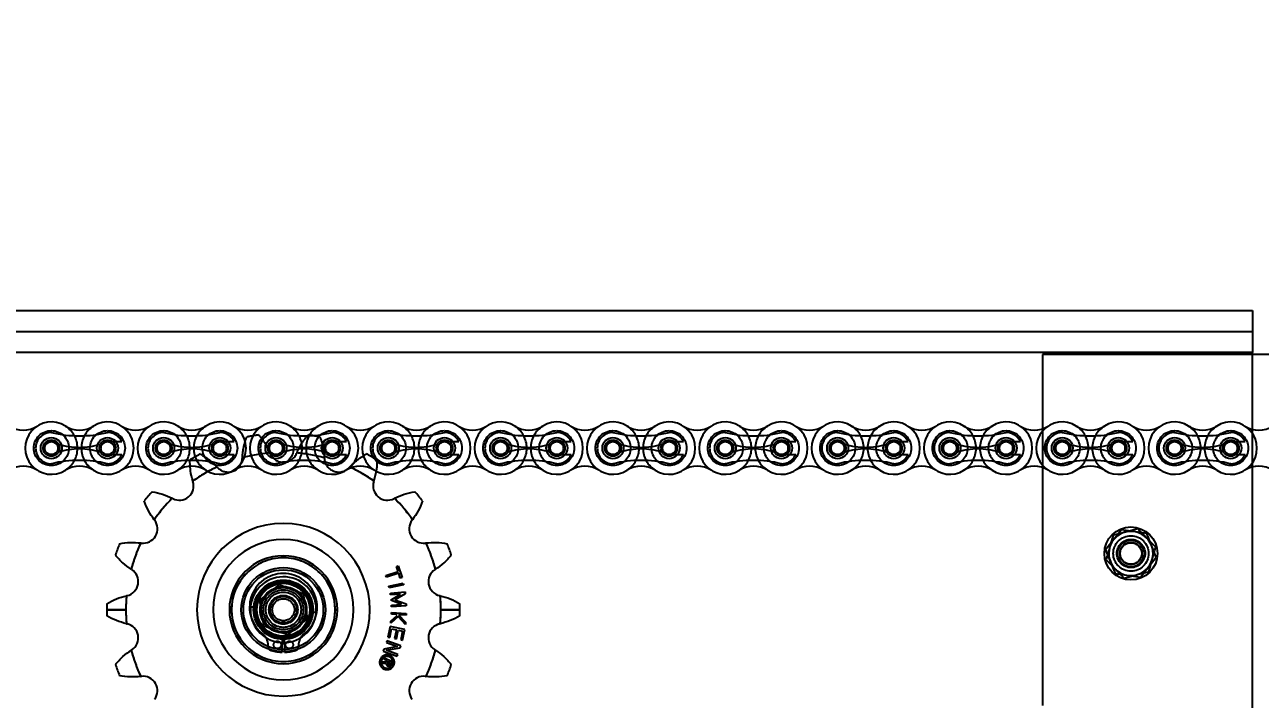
# Model space of a CAD drawing. Header units: metres. Extents: x 0 to 21025, y 0 to 14850.
# Drawn here: x 3266.1 to 3545.5, y 6346.9 to 6499.5 of the extents above; entities that cross this region are included whole.
import ezdxf

# ---------------------------------------------------------------- set-up
doc = ezdxf.new("R2010")
doc.units = ezdxf.units.M
doc.header["$LTSCALE"] = 25
doc.linetypes.add('HIDDEN2', pattern=[4.7625, 3.175, -1.5875])
for name, color, linetype in [('18_COTAS', 7, 'Continuous'), ('SL4', 4, 'Continuous'), ('ST1', 7, 'HIDDEN2')]:
    doc.layers.add(name, color=color, linetype=linetype)
doc.styles.add('ROMANS', font='ROMANS.SHX')
doc.dimstyles.new('25___1-25', dxfattribs={"dimscale": 25, "dimtxt": 2.5, "dimasz": 2, "dimexe": 1.5, "dimexo": 1, "dimgap": 0.5, "dimtad": 1, "dimzin": 12, "dimtxsty": 'ROMANS', "dimcen": 0, "dimclrd": 256, "dimclre": 256, "dimclrt": 3, "dimazin": 3, "dimtfac": 1, "dimtmove": 0, "dimatfit": 0, "dimfxl": 1, "dimlwd": -1, "dimlwe": -1, "dimarcsym": 0})

# ---------------------------------------------------------------- blocks, each defined once
blk = doc.blocks.new('*D49')
at = {"layer": '18_COTAS', "transparency": 16777216}
for p, q in [((2751.77, 6357.87), (2751.77, 7037.95)), ((5720.75, 6357.87), (5720.75, 7037.95)), ((2801.77, 7000.45), (5670.75, 7000.45))]:
    blk.add_line(p, q, dxfattribs=at)
for points in [[(2801.77, 7008.78), (2801.77, 6992.11), (2751.77, 7000.45)], [(5670.75, 7008.78), (5670.75, 6992.11), (5720.75, 7000.45)]]:
    blk.add_solid(points, dxfattribs=at)
at = {"layer": 'Defpoints', "color": 0, "transparency": 16777216}
for p in [(5720.75, 7000.45), (2751.77, 6332.87), (5720.75, 6332.87)]:
    blk.add_point(p, dxfattribs=at)
at = {"layer": '18_COTAS', "color": 3, "transparency": 16777216, "insert": (4236.26, 7050.15), "char_height": 62.5, "attachment_point": 5, "style": 'ROMANS'}
blk.add_mtext('2968,98', dxfattribs=at)

msp = doc.modelspace()

# ---------------------------------------------------------------- linework, layer by layer
at = {"layer": 'SL4'}
for p, q in [((2772.497, 6434.865), (3543.773, 6434.865)), ((3543.773, 6434.865), (3543.773, 6430.103)), ((2773.773, 6430.103), (3543.773, 6430.103)), ((3543.773, 6430.103), (3543.773, 6425.34)), ((3543.773, 6425.34), (2773.773, 6425.34)), ((3543.773, 6407.952), (3543.773, 6425.34)), ((3548.773, 6424.865), (3543.773, 6424.865)), ((3345.584, 6398.489), (3345.087, 6396.268)), ((3543.773, 6286.321), (3543.773, 6399.458)), ((3517.834, 6385.424), (3515.037, 6384.71)), ((3512.24, 6383.997), (3511.459, 6381.218)), ((3520.306, 6375.734), (3521.086, 6378.513)), ((3514.711, 6374.307), (3517.509, 6375.02)), ((3289.005, 6367.135), (3284.673, 6367.135)), ((3312.398, 6367.135), (3312.886, 6367.135)), ((3336.339, 6367.135), (3336.828, 6367.135)), ((3364.553, 6367.135), (3360.22, 6367.135))]:
    msp.add_line(p, q, dxfattribs=at)
for centre, radius in [((3272.147, 6403.705), 2.398), ((3284.847, 6403.705), 2.398), ((3297.547, 6403.705), 2.398), ((3310.247, 6403.705), 2.398), ((3322.947, 6403.705), 2.398), ((3335.647, 6403.705), 2.398), ((3348.347, 6403.705), 2.398), ((3361.047, 6403.705), 2.398), ((3373.747, 6403.705), 2.398), ((3386.447, 6403.705), 2.398), ((3399.147, 6403.705), 2.398), ((3411.847, 6403.705), 2.399), ((3424.547, 6403.705), 2.398), ((3437.247, 6403.705), 2.399), ((3449.947, 6403.705), 2.398), ((3462.647, 6403.705), 2.399), ((3475.347, 6403.705), 2.398), ((3488.047, 6403.705), 2.399), ((3500.747, 6403.705), 2.398), ((3513.447, 6403.705), 2.399), ((3526.147, 6403.705), 2.398), ((3538.847, 6403.705), 2.399), ((3516.273, 6379.865), 6), ((3516.273, 6379.865), 3), ((3516.273, 6379.865), 2.445), ((3324.613, 6367.135), 9.525), ((3324.613, 6367.135), 9.025)]:
    msp.add_circle(centre, radius, dxfattribs=at)
for centre, radius, start, end in [((3272.147, 6403.705), 5.92, 57.56669, 302.43331), ((3284.847, 6403.705), 5.92, 237.56669, 122.43331), ((3297.547, 6403.705), 5.92, 57.56669, 302.43331), ((3310.247, 6403.705), 5.92, 237.56669, 122.43331), ((3322.947, 6403.705), 5.92, 57.56669, 302.43331), ((3335.647, 6403.705), 5.92, 237.56669, 122.43331), ((3348.347, 6403.705), 5.92, 57.56669, 302.43331), ((3361.047, 6403.705), 5.92, 237.56669, 122.43331), ((3373.747, 6403.705), 5.92, 57.56669, 302.43331), ((3386.447, 6403.705), 5.92, 237.56669, 122.43331), ((3399.147, 6403.705), 5.92, 57.56669, 302.43331), ((3411.847, 6403.705), 5.92, 237.56669, 122.43331), ((3424.547, 6403.705), 5.92, 57.56669, 302.43331), ((3437.247, 6403.705), 5.92, 237.56669, 122.43331), ((3449.947, 6403.705), 5.92, 57.56669, 302.43331), ((3462.647, 6403.705), 5.92, 237.56669, 122.43331), ((3475.347, 6403.705), 5.92, 57.56669, 302.43331), ((3488.047, 6403.705), 5.92, 237.56669, 122.43331), ((3500.747, 6403.705), 5.92, 57.56669, 302.43331), ((3513.447, 6403.705), 5.92, 237.56669, 122.43331), ((3526.147, 6403.705), 5.92, 57.56669, 302.43331), ((3538.847, 6403.705), 5.92, 237.56669, 122.43331), ((3265.797, 6413.698), 5.92, 237.56669, 302.43331), ((3278.497, 6413.698), 5.92, 237.56669, 302.43331), ((3291.197, 6413.698), 5.92, 237.56669, 302.43331), ((3303.897, 6413.698), 5.92, 237.56669, 302.43331), ((3316.597, 6413.698), 5.92, 237.56669, 302.43331), ((3329.297, 6413.698), 5.92, 237.56669, 302.43331), ((3341.997, 6413.698), 5.92, 237.56669, 302.43331), ((3354.697, 6413.698), 5.92, 237.56669, 302.43331), ((3367.397, 6413.698), 5.92, 237.56669, 302.43331), ((3380.097, 6413.698), 5.92, 237.56669, 302.43331), ((3392.797, 6413.698), 5.92, 237.56669, 302.43331), ((3405.497, 6413.698), 5.92, 237.56669, 302.43331), ((3418.197, 6413.698), 5.92, 237.56669, 302.43331), ((3430.897, 6413.698), 5.92, 237.56669, 302.43331), ((3443.597, 6413.698), 5.92, 237.56669, 302.43331), ((3456.297, 6413.698), 5.92, 237.56669, 302.43331), ((3468.997, 6413.698), 5.92, 237.56669, 302.43331), ((3481.697, 6413.698), 5.92, 237.56669, 302.43331), ((3494.397, 6413.698), 5.92, 237.56669, 302.43331), ((3507.097, 6413.698), 5.92, 237.56669, 302.43331), ((3519.797, 6413.698), 5.92, 237.56669, 302.43331), ((3532.497, 6413.698), 5.92, 237.56669, 302.43331), ((3545.197, 6413.698), 5.92, 237.56669, 302.43331), ((3265.797, 6393.712), 5.92, 57.56669, 122.43331), ((3278.497, 6393.712), 5.92, 57.56669, 122.43331), ((3291.197, 6393.712), 5.92, 57.56669, 122.43331), ((3303.897, 6393.712), 5.92, 57.56669, 122.43331), ((3324.613, 6367.135), 35.607, 118.55086, 125.09934), ((3312.096, 6401.525), 3.238, 282.5809, 313.61685), ((3316.597, 6393.712), 5.92, 57.56669, 122.43331), ((3329.297, 6393.712), 5.92, 57.56669, 122.43331), ((3341.997, 6393.712), 5.92, 57.56669, 122.43331), ((3324.613, 6367.135), 35.607, 54.90066, 64.47913), ((3354.697, 6393.712), 5.92, 57.56669, 122.43331), ((3367.397, 6393.712), 5.92, 57.56669, 122.43331), ((3380.097, 6393.712), 5.92, 57.56669, 122.43331), ((3392.797, 6393.712), 5.92, 57.56669, 122.43331), ((3405.497, 6393.712), 5.92, 57.56669, 122.43331), ((3418.197, 6393.712), 5.92, 57.56669, 122.43331), ((3430.897, 6393.712), 5.92, 57.56669, 122.43331), ((3443.597, 6393.712), 5.92, 57.56669, 122.43331), ((3456.297, 6393.712), 5.92, 57.56669, 122.43331), ((3468.997, 6393.712), 5.92, 57.56669, 122.43331), ((3481.697, 6393.712), 5.92, 57.56669, 122.43331), ((3494.397, 6393.712), 5.92, 57.56669, 122.43331), ((3507.097, 6393.712), 5.92, 57.56669, 122.43331), ((3519.797, 6393.712), 5.92, 57.56669, 122.43331), ((3532.497, 6393.712), 5.92, 57.56669, 122.43331), ((3545.197, 6393.712), 5.92, 57.56669, 122.43331), ((3301.089, 6395.17), 3.238, 242.5, 17.5), ((3318.855, 6400.772), 15.39, 197.01769, 197.5), ((3348.137, 6395.17), 3.238, 162.5, 297.5), ((3330.371, 6400.772), 15.39, 342.5, 342.98231), ((3324.613, 6367.135), 39.94, 138.03204, 141.96796), ((3324.613, 6367.135), 39.94, 38.03204, 41.96796), ((3324.613, 6367.135), 35.607, 134.90066, 145.09934), ((3292.487, 6378.647), 15.39, 62.5, 62.98231), ((3356.738, 6378.647), 15.39, 117.01769, 117.5), ((3324.613, 6367.135), 35.607, 34.90066, 45.09934), ((3292.919, 6385.434), 3.238, 262.5, 37.5), ((3307.698, 6396.774), 15.39, 217.01769, 217.5), ((3356.307, 6385.434), 3.238, 142.5, 277.5), ((3341.528, 6396.774), 15.39, 322.5, 322.98231), ((3324.613, 6367.135), 19.544, 0, 180), ((3516.273, 6379.865), 5, 104.30946, 164.30946), ((3516.273, 6379.865), 5, 44.30946, 104.30946), ((3324.613, 6367.135), 39.94, 158.03204, 161.96796), ((3324.613, 6367.135), 35.607, 154.90066, 165.09934), ((3290.487, 6366.965), 15.39, 82.5, 82.98231), ((3324.613, 6367.135), 15.88, 0, 180), ((3358.738, 6366.965), 15.39, 97.01769, 97.5), ((3324.613, 6367.135), 35.607, 14.90066, 25.09934), ((3324.613, 6367.135), 39.94, 18.03204, 21.96796), ((3516.273, 6379.865), 5, 344.30946, 44.30946), ((3324.613, 6367.135), 12.215, 0, 180), ((3324.613, 6367.135), 11.726, 0, 180), ((3516.273, 6379.865), 5, 164.30946, 224.30946), ((3288.572, 6373.49), 3.238, 282.5, 57.5), ((3298.581, 6389.201), 15.39, 237.01769, 237.5), ((3360.654, 6373.49), 3.238, 122.5, 257.5), ((3350.645, 6389.201), 15.39, 302.5, 302.98231), ((3516.273, 6379.865), 5, 224.30946, 284.30946), ((3516.273, 6379.865), 5, 284.30946, 344.30946), ((3292.604, 6355.304), 15.39, 102.5, 102.98231), ((3356.622, 6355.304), 15.39, 77.01769, 77.5), ((3324.613, 6367.135), 39.94, 178.03204, 180), ((3324.613, 6367.135), 35.607, 174.90066, 180), ((3324.613, 6367.135), 35.607, 0, 5.09934), ((3324.613, 6367.135), 39.94, 0, 1.96796), ((3324.613, 6367.135), 39.94, 180, 181.96796), ((3324.613, 6367.135), 35.607, 180, 185.09934), ((3324.613, 6367.135), 19.544, 180, 0), ((3324.613, 6367.135), 15.88, 180, 0), ((3324.613, 6367.135), 12.215, 180, 0), ((3324.613, 6367.135), 11.726, 180, 0), ((3324.613, 6367.135), 35.607, 354.90066, 0), ((3324.613, 6367.135), 39.94, 358.03204, 0), ((3292.604, 6378.967), 15.39, 257.01769, 257.5), ((3288.572, 6360.78), 3.238, 302.5, 77.5), ((3360.654, 6360.78), 3.238, 102.5, 237.5), ((3356.622, 6378.967), 15.39, 282.5, 282.98231), ((3298.581, 6345.069), 15.39, 122.5, 122.98231), ((3324.613, 6367.135), 35.607, 194.90066, 205.09934), ((3324.613, 6367.135), 35.607, 334.90066, 345.09934), ((3350.645, 6345.069), 15.39, 57.01769, 57.5), ((3324.613, 6367.135), 39.94, 198.03204, 201.96796), ((3324.613, 6367.135), 39.94, 338.03204, 341.96796), ((3290.487, 6367.306), 15.39, 277.01769, 277.5), ((3292.919, 6348.837), 3.238, 322.5, 97.5), ((3356.307, 6348.837), 3.238, 82.5, 217.5), ((3358.738, 6367.306), 15.39, 262.5, 262.98231)]:
    msp.add_arc(centre, radius, start, end, dxfattribs=at)
for points, knots in [([(3304.139, 6396.268), (3303.923, 6397.036), (3303.618, 6398.124), (3303.575, 6399.21), (3303.562, 6399.529)], [0, 0, 0, 0, 0.7062033, 1, 1, 1, 1]), ([(3294.917, 6393.844), (3295.716, 6393.684), (3297.269, 6393.374), (3298.757, 6392.689), (3299.478, 6392.357)], [0, 0, 0, 0, 0.5152637, 1, 1, 1, 1]), ([(3349.747, 6392.357), (3350.469, 6392.689), (3351.957, 6393.374), (3353.509, 6393.684), (3354.309, 6393.844)], [0, 0, 0, 0, 0.4847362, 1, 1, 1, 1]), ([(3295.409, 6387.508), (3294.957, 6388.161), (3294.024, 6389.508), (3293.45, 6390.982), (3293.153, 6391.742)], [0, 0, 0, 0, 0.4847365, 1, 1, 1, 1]), ([(3356.072, 6391.742), (3355.776, 6390.982), (3355.201, 6389.508), (3354.268, 6388.161), (3353.816, 6387.508)], [0, 0, 0, 0, 0.51526331, 1, 1, 1, 1]), ([(3515.037, 6384.71), (3514.971, 6384.693), (3514.026, 6384.452), (3513.1, 6384.216), (3512.24, 6383.997)], [0, 0, 0, 0, 0.0702006, 1, 1, 1, 1]), ([(3517.834, 6385.424), (3518.003, 6385.25), (3518.661, 6384.577), (3519.344, 6383.877), (3519.851, 6383.358)], [0, 0, 0, 0, 0.2575513, 1, 1, 1, 1]), ([(3287.573, 6382.076), (3288.379, 6382.2), (3289.944, 6382.44), (3291.576, 6382.305), (3292.368, 6382.24)], [0, 0, 0, 0, 0.5152562, 1, 1, 1, 1]), ([(3356.858, 6382.24), (3357.649, 6382.305), (3359.282, 6382.44), (3360.847, 6382.2), (3361.653, 6382.076)], [0, 0, 0, 0, 0.4847219, 1, 1, 1, 1]), ([(3519.851, 6383.358), (3520.034, 6383.17), (3520.717, 6382.471), (3521.381, 6381.79), (3521.867, 6381.292)], [0, 0, 0, 0, 0.2686336, 1, 1, 1, 1]), ([(3290.203, 6376.292), (3289.554, 6376.75), (3288.217, 6377.697), (3287.173, 6378.886), (3286.634, 6379.499)], [0, 0, 0, 0, 0.4847361, 1, 1, 1, 1]), ([(3362.591, 6379.499), (3362.053, 6378.886), (3361.008, 6377.697), (3359.671, 6376.75), (3359.023, 6376.292)], [0, 0, 0, 0, 0.5152637, 1, 1, 1, 1]), ([(3511.459, 6381.218), (3511.441, 6381.152), (3511.177, 6380.213), (3510.919, 6379.293), (3510.678, 6378.438)], [0, 0, 0, 0, 0.0702006, 1, 1, 1, 1]), ([(3521.086, 6378.513), (3521.105, 6378.579), (3521.369, 6379.517), (3521.627, 6380.437), (3521.867, 6381.292)], [0, 0, 0, 0, 0.0702006, 1, 1, 1, 1]), ([(3510.678, 6378.438), (3510.848, 6378.265), (3511.505, 6377.592), (3512.188, 6376.892), (3512.695, 6376.373)], [0, 0, 0, 0, 0.2575513, 1, 1, 1, 1]), ([(3512.695, 6376.373), (3512.878, 6376.185), (3513.561, 6375.486), (3514.225, 6374.805), (3514.711, 6374.307)], [0, 0, 0, 0, 0.2686336, 1, 1, 1, 1]), ([(3517.509, 6375.02), (3517.575, 6375.037), (3518.519, 6375.278), (3519.445, 6375.514), (3520.306, 6375.734)], [0, 0, 0, 0, 0.0702006, 1, 1, 1, 1]), ([(3284.696, 6368.507), (3285.412, 6368.899), (3286.8, 6369.659), (3288.38, 6370.091), (3289.146, 6370.3)], [0, 0, 0, 0, 0.5152541, 1, 1, 1, 1]), ([(3360.079, 6370.3), (3360.845, 6370.091), (3362.425, 6369.659), (3363.814, 6368.899), (3364.529, 6368.507)], [0, 0, 0, 0, 0.4847248, 1, 1, 1, 1]), ([(3289.146, 6363.97), (3288.38, 6364.18), (3286.8, 6364.612), (3285.412, 6365.372), (3284.696, 6365.764)], [0, 0, 0, 0, 0.4847248, 1, 1, 1, 1]), ([(3364.529, 6365.764), (3363.814, 6365.372), (3362.425, 6364.612), (3360.845, 6364.18), (3360.079, 6363.97)], [0, 0, 0, 0, 0.5152541, 1, 1, 1, 1]), ([(3286.634, 6354.772), (3287.173, 6355.385), (3288.217, 6356.574), (3289.554, 6357.52), (3290.203, 6357.979)], [0, 0, 0, 0, 0.5152637, 1, 1, 1, 1]), ([(3359.023, 6357.979), (3359.671, 6357.52), (3361.008, 6356.574), (3362.053, 6355.385), (3362.591, 6354.772)], [0, 0, 0, 0, 0.484736, 1, 1, 1, 1]), ([(3292.368, 6352.031), (3291.576, 6351.966), (3289.944, 6351.831), (3288.379, 6352.071), (3287.573, 6352.194)], [0, 0, 0, 0, 0.4847219, 1, 1, 1, 1]), ([(3361.653, 6352.194), (3360.847, 6352.071), (3359.282, 6351.831), (3357.649, 6351.966), (3356.858, 6352.031)], [0, 0, 0, 0, 0.5152562, 1, 1, 1, 1])]:
    msp.add_open_spline(points, degree=3, knots=knots, dxfattribs=at)
at = {"layer": 'ST1'}
for p, q in [((3543.773, 6425.34), (2543.773, 6425.34)), ((3496.273, 6424.865), (3496.273, 6195.628)), ((3543.773, 6424.865), (3496.273, 6424.865)), ((3543.773, 6399.458), (3543.773, 6407.952)), ((3285.954, 6405.181), (3288.078, 6405.181)), ((3311.354, 6405.181), (3313.478, 6405.181)), ((3336.754, 6405.181), (3338.878, 6405.181)), ((3362.154, 6405.181), (3364.278, 6405.181)), ((3387.554, 6405.181), (3389.678, 6405.181)), ((3412.954, 6405.181), (3415.078, 6405.181)), ((3438.354, 6405.181), (3440.478, 6405.181)), ((3463.754, 6405.181), (3465.878, 6405.181)), ((3489.154, 6405.181), (3491.278, 6405.181)), ((3514.554, 6405.181), (3516.678, 6405.181)), ((3539.954, 6405.181), (3542.077, 6405.181)), ((3285.954, 6402.229), (3288.078, 6402.229)), ((3311.354, 6402.229), (3313.478, 6402.229)), ((3336.754, 6402.229), (3338.878, 6402.229)), ((3362.154, 6402.229), (3364.278, 6402.229)), ((3387.554, 6402.229), (3389.678, 6402.229)), ((3412.954, 6402.229), (3415.078, 6402.229)), ((3438.354, 6402.229), (3440.478, 6402.229)), ((3463.754, 6402.229), (3465.878, 6402.229)), ((3489.154, 6402.229), (3491.278, 6402.229)), ((3514.554, 6402.229), (3516.678, 6402.229)), ((3539.954, 6402.229), (3542.077, 6402.229)), ((3303.562, 6399.529), (3303.467, 6401.018)), ((3339.605, 6399.433), (3339.954, 6399.269)), ((3514.13, 6385.226), (3510.558, 6380.69)), ((3519.844, 6384.402), (3514.13, 6385.226)), ((3521.987, 6379.041), (3519.844, 6384.402)), ((3510.558, 6380.69), (3512.701, 6375.329)), ((3518.416, 6374.504), (3521.987, 6379.041)), ((3350.21, 6376.908), (3350.6, 6377.035)), ((3350.572, 6375.797), (3350.21, 6376.908)), ((3350.6, 6377.035), (3351.447, 6374.433)), ((3347.78, 6374.889), (3350.572, 6375.797)), ((3347.905, 6374.508), (3347.78, 6374.889)), ((3350.696, 6375.415), (3347.905, 6374.508)), ((3348.458, 6372.452), (3351.73, 6373.152)), ((3351.057, 6374.306), (3350.696, 6375.415)), ((3351.447, 6374.433), (3351.057, 6374.306)), ((3351.73, 6373.152), (3351.814, 6372.759)), ((3512.701, 6375.329), (3518.416, 6374.504)), ((3319.218, 6369.193), (3321.458, 6371.014)), ((3323.697, 6372.836), (3326.395, 6371.807)), ((3348.542, 6372.059), (3348.458, 6372.452)), ((3351.814, 6372.759), (3348.542, 6372.059)), ((3348.806, 6370.87), (3352.138, 6371.17)), ((3348.842, 6370.471), (3348.806, 6370.87)), ((3351.104, 6370.672), (3348.842, 6370.471)), ((3348.944, 6369.332), (3351.104, 6370.672)), ((3352.174, 6370.767), (3349.83, 6369.39)), ((3352.138, 6371.17), (3352.174, 6370.767)), ((3318.162, 6367.7), (3317.189, 6367.785)), ((3317.189, 6367.785), (3318.162, 6367.7)), ((3348.948, 6369.289), (3348.944, 6369.332)), ((3351.311, 6368.354), (3348.948, 6369.289)), ((3349.049, 6368.15), (3351.311, 6368.354)), ((3349.085, 6367.756), (3349.049, 6368.15)), ((3352.417, 6368.055), (3349.085, 6367.756)), ((3349.83, 6369.39), (3352.382, 6368.45)), ((3352.382, 6368.45), (3352.417, 6368.055)), ((3284.673, 6367.135), (3289.005, 6367.135)), ((3312.886, 6367.135), (3312.398, 6367.135)), ((3330.007, 6365.078), (3327.768, 6363.256)), ((3332.037, 6366.486), (3331.063, 6366.571)), ((3331.063, 6366.571), (3332.037, 6366.486)), ((3336.828, 6367.135), (3336.339, 6367.135)), ((3350.555, 6365.586), (3348.881, 6364.069)), ((3348.918, 6364.566), (3350.32, 6365.836)), ((3349.036, 6366.12), (3349.066, 6366.52)), ((3350.129, 6366.038), (3349.036, 6366.12)), ((3349.066, 6366.52), (3352.402, 6366.269)), ((3350.32, 6365.836), (3350.129, 6366.038)), ((3352.217, 6363.818), (3350.555, 6365.586)), ((3352.372, 6365.869), (3350.672, 6365.997)), ((3350.672, 6365.997), (3352.254, 6364.315)), ((3352.402, 6366.269), (3352.372, 6365.869)), ((3360.22, 6367.135), (3364.553, 6367.135)), ((3325.528, 6361.435), (3322.831, 6362.464)), ((3348.774, 6363.318), (3348.269, 6360.913)), ((3348.671, 6360.829), (3349.093, 6362.84)), ((3352.048, 6362.631), (3348.774, 6363.318)), ((3348.881, 6364.069), (3348.918, 6364.566)), ((3349.093, 6362.84), (3350.191, 6362.61)), ((3350.191, 6362.61), (3349.769, 6360.598)), ((3350.17, 6360.514), (3350.593, 6362.526)), ((3350.593, 6362.526), (3351.564, 6362.322)), ((3351.564, 6362.322), (3351.142, 6360.31)), ((3351.543, 6360.225), (3352.048, 6362.631)), ((3352.254, 6364.315), (3352.217, 6363.818)), ((3321.016, 6359.934), (3321.192, 6358.602)), ((3324.363, 6357.539), (3324.451, 6360.937)), ((3324.774, 6360.937), (3324.863, 6357.539)), ((3328.034, 6358.602), (3328.209, 6359.934)), ((3348.038, 6360.094), (3347.904, 6359.716)), ((3347.904, 6359.716), (3350.446, 6358.809)), ((3351.189, 6358.97), (3348.038, 6360.094)), ((3348.269, 6360.913), (3348.671, 6360.829)), ((3349.769, 6360.598), (3350.17, 6360.514)), ((3351.142, 6360.31), (3351.543, 6360.225)), ((3347.366, 6358.207), (3347.213, 6357.779)), ((3347.213, 6357.779), (3350.365, 6356.657)), ((3350.446, 6358.809), (3347.366, 6358.207)), ((3347.891, 6357.963), (3351.031, 6358.525)), ((3350.5, 6357.035), (3347.891, 6357.963)), ((3350.365, 6356.657), (3350.5, 6357.035)), ((3351.031, 6358.525), (3351.189, 6358.97)), ((3346.811, 6354.962), (3346.982, 6355.322)), ((3347.84, 6354.986), (3346.811, 6354.962)), ((3346.982, 6355.322), (3347.962, 6355.345)), ((3347.317, 6355.949), (3347.458, 6356.246)), ((3348.078, 6355.589), (3347.317, 6355.949)), ((3347.458, 6356.246), (3349.226, 6355.41)), ((3347.962, 6355.345), (3348.078, 6355.589)), ((3348.289, 6354.74), (3348.155, 6354.458)), ((3348.163, 6354.454), (3348.297, 6354.737)), ((3348.365, 6355.466), (3348.176, 6355.065)), ((3348.809, 6355.256), (3348.365, 6355.466)), ((3348.622, 6354.861), (3348.809, 6355.256)), ((3349.226, 6355.41), (3348.915, 6354.752))]:
    msp.add_line(p, q, dxfattribs=at)
for centre, radius in [((3272.147, 6403.705), 3.96), ((3284.847, 6403.705), 3.96), ((3297.547, 6403.705), 3.96), ((3310.247, 6403.705), 3.96), ((3322.947, 6403.705), 3.96), ((3335.647, 6403.705), 3.96), ((3348.347, 6403.705), 3.96), ((3361.047, 6403.705), 3.96), ((3373.747, 6403.705), 3.96), ((3386.447, 6403.705), 3.96), ((3399.147, 6403.705), 3.96), ((3411.847, 6403.705), 3.96), ((3424.547, 6403.705), 3.96), ((3437.247, 6403.705), 3.96), ((3449.947, 6403.705), 3.96), ((3462.647, 6403.705), 3.96), ((3475.347, 6403.705), 3.96), ((3488.047, 6403.705), 3.96), ((3500.747, 6403.705), 3.96), ((3513.447, 6403.705), 3.96), ((3526.147, 6403.705), 3.96), ((3538.847, 6403.705), 3.96), ((3272.147, 6403.705), 1.845), ((3272.147, 6403.705), 1.476), ((3284.847, 6403.705), 1.845), ((3284.847, 6403.705), 1.476), ((3297.547, 6403.705), 1.845), ((3297.547, 6403.705), 1.476), ((3310.247, 6403.705), 1.845), ((3310.247, 6403.705), 1.476), ((3322.947, 6403.705), 1.845), ((3322.947, 6403.705), 1.476), ((3335.647, 6403.705), 1.845), ((3335.647, 6403.705), 1.476), ((3348.347, 6403.705), 1.845), ((3348.347, 6403.705), 1.476), ((3361.047, 6403.705), 1.845), ((3361.047, 6403.705), 1.476), ((3373.747, 6403.705), 1.845), ((3373.747, 6403.705), 1.476), ((3386.447, 6403.705), 1.845), ((3386.447, 6403.705), 1.476), ((3399.147, 6403.705), 1.845), ((3399.147, 6403.705), 1.476), ((3411.847, 6403.705), 1.845), ((3411.847, 6403.705), 1.476), ((3424.547, 6403.705), 1.845), ((3424.547, 6403.705), 1.476), ((3437.247, 6403.705), 1.845), ((3437.247, 6403.705), 1.476), ((3449.947, 6403.705), 1.845), ((3449.947, 6403.705), 1.476), ((3462.647, 6403.705), 1.845), ((3462.647, 6403.705), 1.476), ((3475.347, 6403.705), 1.845), ((3475.347, 6403.705), 1.476), ((3488.047, 6403.705), 1.845), ((3488.047, 6403.705), 1.476), ((3500.747, 6403.705), 1.845), ((3500.747, 6403.705), 1.476), ((3513.447, 6403.705), 1.845), ((3513.447, 6403.705), 1.476), ((3526.147, 6403.705), 1.845), ((3526.147, 6403.705), 1.476), ((3538.847, 6403.705), 1.845), ((3538.847, 6403.705), 1.476), ((3516.273, 6379.865), 4), ((3516.273, 6379.865), 3.2), ((3516.273, 6379.865), 2.5), ((3324.613, 6367.135), 6.725), ((3324.613, 6367.135), 6.475), ((3324.613, 6367.135), 6.2), ((3324.613, 6367.135), 6), ((3324.613, 6367.135), 5.975), ((3324.613, 6367.135), 5.25), ((3324.613, 6367.135), 5), ((3324.613, 6367.135), 4.5), ((3324.613, 6367.135), 4), ((3324.613, 6367.135), 3.25), ((3324.613, 6367.135), 3.2), ((3324.613, 6367.135), 3), ((3324.613, 6367.135), 2.5), ((3323.263, 6359.199), 0.85), ((3325.963, 6359.199), 0.85)]:
    msp.add_circle(centre, radius, dxfattribs=at)
for centre, radius, start, end in [((3272.147, 6403.705), 3.552, 90, 270), ((3278.497, 6432.802), 26.322, 256.04015, 283.95985), ((3272.147, 6403.705), 5.92, 302.43328, 57.56672), ((3284.847, 6403.705), 5.92, 122.43328, 237.56672), ((3284.847, 6403.705), 3.552, 24.55336, 90), ((3297.547, 6403.705), 3.552, 90, 270), ((3303.897, 6432.802), 26.322, 256.04015, 283.95985), ((3297.547, 6403.705), 5.92, 302.43328, 57.56672), ((3310.247, 6403.705), 5.92, 122.43328, 237.56674), ((3310.247, 6403.705), 3.552, 24.55336, 90), ((3324.613, 6367.135), 39.94, 98.03204, 101.96796), ((3322.947, 6403.705), 3.552, 90, 270), ((3329.297, 6432.802), 26.322, 256.04015, 283.95985), ((3322.947, 6403.705), 5.92, 302.43326, 57.56672), ((3335.647, 6403.705), 5.92, 122.43326, 237.56674), ((3324.613, 6367.135), 39.94, 78.03204, 81.96796), ((3335.647, 6403.705), 3.552, 24.55336, 90), ((3348.347, 6403.705), 3.552, 90, 270), ((3354.697, 6432.802), 26.322, 256.04015, 283.95985), ((3348.347, 6403.705), 5.92, 302.43326, 57.56674), ((3361.047, 6403.705), 5.92, 122.43328, 237.56672), ((3361.047, 6403.705), 3.552, 24.55336, 90), ((3373.747, 6403.705), 3.552, 90, 270), ((3380.097, 6432.802), 26.322, 256.04015, 283.95985), ((3373.747, 6403.705), 5.92, 302.43328, 57.56672), ((3386.447, 6403.705), 5.92, 122.43328, 237.56672), ((3386.447, 6403.705), 3.552, 24.55336, 90), ((3399.147, 6403.705), 3.552, 90, 270), ((3405.497, 6432.802), 26.322, 256.04015, 283.95985), ((3399.147, 6403.705), 5.92, 302.43328, 57.56672), ((3411.847, 6403.705), 5.92, 122.43328, 237.56674), ((3411.847, 6403.705), 3.552, 24.55336, 90), ((3424.547, 6403.705), 3.552, 90, 270), ((3430.897, 6432.802), 26.322, 256.04015, 283.95985), ((3424.547, 6403.705), 5.92, 302.43328, 57.56674), ((3437.247, 6403.705), 5.92, 122.43328, 237.56672), ((3437.247, 6403.705), 3.552, 24.55336, 90), ((3449.947, 6403.705), 3.552, 90, 270), ((3456.297, 6432.802), 26.322, 256.04015, 283.95985), ((3449.947, 6403.705), 5.92, 302.43328, 57.56674), ((3462.647, 6403.705), 5.92, 122.43328, 237.56672), ((3462.647, 6403.705), 3.552, 24.55336, 90), ((3475.347, 6403.705), 3.552, 90, 270), ((3481.697, 6432.802), 26.322, 256.04015, 283.95985), ((3475.347, 6403.705), 5.92, 302.43328, 57.56674), ((3488.047, 6403.705), 5.92, 122.43328, 237.56672), ((3488.047, 6403.705), 3.552, 24.55336, 90), ((3500.747, 6403.705), 3.552, 90, 270), ((3507.097, 6432.802), 26.322, 256.04015, 283.95985), ((3500.747, 6403.705), 5.92, 302.43328, 57.56674), ((3513.447, 6403.705), 5.92, 122.43328, 237.56672), ((3513.447, 6403.705), 3.552, 24.55336, 90), ((3526.147, 6403.705), 3.552, 90, 270), ((3532.497, 6432.802), 26.322, 256.04015, 283.95985), ((3526.147, 6403.705), 5.92, 302.43326, 57.56674), ((3538.847, 6403.705), 5.92, 122.43328, 237.56672), ((3538.847, 6403.705), 3.552, 24.55336, 90), ((3278.497, 6420.058), 16.175, 252.993, 287.007), ((3303.897, 6420.058), 16.175, 252.993, 287.007), ((3329.297, 6420.058), 16.175, 252.993, 287.007), ((3354.697, 6420.058), 16.175, 252.993, 287.007), ((3380.097, 6420.058), 16.175, 252.993, 287.007), ((3405.497, 6420.058), 16.175, 252.993, 287.007), ((3430.897, 6420.058), 16.175, 252.993, 287.007), ((3456.297, 6420.058), 16.175, 252.993, 287.007), ((3481.697, 6420.058), 16.175, 252.993, 287.007), ((3507.097, 6420.058), 16.175, 252.993, 287.007), ((3532.497, 6420.058), 16.175, 252.993, 287.007), ((3278.497, 6387.353), 16.175, 72.993, 107.007), ((3284.847, 6403.705), 3.552, 270, 335.44664), ((3303.897, 6387.353), 16.175, 72.993, 107.007), ((3324.613, 6367.135), 39.94, 118.03204, 121.96796), ((3310.247, 6403.705), 3.552, 270, 335.44664), ((3312.096, 6401.525), 3.238, 313.61685, 357.5), ((3330.706, 6400.713), 15.39, 177.01769, 177.5), ((3324.613, 6367.135), 35.607, 94.90066, 105.09934), ((3324.613, 6367.135), 35.607, 94.90066, 105.09934), ((3307.402, 6396.604), 15.39, 22.5, 22.98231), ((3324.613, 6403.732), 3.238, 202.5, 337.5), ((3329.297, 6387.353), 16.175, 72.993, 107.007), ((3341.823, 6396.604), 15.39, 157.01769, 157.5), ((3324.613, 6367.135), 35.607, 74.90066, 85.09934), ((3324.613, 6367.135), 35.607, 74.90066, 85.09934), ((3318.519, 6400.713), 15.39, 2.5, 2.98231), ((3337.13, 6401.525), 3.238, 182.5, 317.5), ((3335.647, 6403.705), 3.552, 270, 335.44664), ((3324.613, 6367.135), 39.94, 58.03204, 61.96796), ((3354.697, 6387.353), 16.175, 72.993, 107.007), ((3361.047, 6403.705), 3.552, 270, 335.44664), ((3380.097, 6387.353), 16.175, 72.993, 107.007), ((3386.447, 6403.705), 3.552, 270, 335.44664), ((3405.497, 6387.353), 16.175, 72.993, 107.007), ((3411.847, 6403.705), 3.552, 270, 335.44664), ((3430.897, 6387.353), 16.175, 72.993, 107.007), ((3437.247, 6403.705), 3.552, 270, 335.44664), ((3456.297, 6387.353), 16.175, 72.993, 107.007), ((3462.647, 6403.705), 3.552, 270, 335.44664), ((3481.697, 6387.353), 16.175, 72.993, 107.007), ((3488.047, 6403.705), 3.552, 270, 335.44664), ((3507.097, 6387.353), 16.175, 72.993, 107.007), ((3513.447, 6403.705), 3.552, 270, 335.44664), ((3532.497, 6387.353), 16.175, 72.993, 107.007), ((3538.847, 6403.705), 3.552, 270, 335.44664), ((3278.497, 6374.609), 26.322, 76.04015, 103.95985), ((3303.897, 6374.609), 26.322, 76.04015, 103.95985), ((3324.613, 6367.135), 35.607, 114.90066, 125.09934), ((3324.613, 6367.135), 35.607, 114.90066, 118.55086), ((3298.362, 6388.94), 15.39, 42.5, 42.98231), ((3312.096, 6401.525), 3.238, 222.5, 282.5809), ((3329.297, 6374.609), 26.322, 76.04015, 103.95985), ((3350.864, 6388.94), 15.39, 137.01769, 137.5), ((3324.613, 6367.135), 35.607, 54.90066, 65.09934), ((3354.697, 6374.609), 26.322, 76.04015, 103.95985), ((3380.097, 6374.609), 26.322, 76.04015, 103.95985), ((3405.497, 6374.609), 26.322, 76.04015, 103.95985), ((3430.897, 6374.609), 26.322, 76.04015, 103.95985), ((3456.297, 6374.609), 26.322, 76.04015, 103.95985), ((3481.697, 6374.609), 26.322, 76.04015, 103.95985), ((3507.097, 6374.609), 26.322, 76.04015, 103.95985), ((3532.497, 6374.609), 26.322, 76.04015, 103.95985), ((3324.613, 6367.135), 35.607, 134.90066, 145.09934), ((3324.613, 6367.135), 35.607, 34.90066, 45.09934), ((3324.613, 6367.135), 35.607, 154.90066, 165.09934), ((3324.613, 6367.135), 35.607, 14.90066, 25.09934), ((3324.613, 6367.135), 11.726, 0, 180), ((3324.613, 6367.692), 7.643, 306.50645, 233.49355), ((3324.613, 6367.135), 7.452, 355, 175), ((3324.613, 6367.135), 7.452, 355, 175), ((3324.613, 6367.135), 35.607, 174.90066, 180), ((3324.613, 6367.135), 7.452, 175, 355), ((3324.613, 6367.135), 7.452, 175, 355), ((3324.613, 6367.135), 35.607, 0, 5.09934), ((3324.613, 6367.135), 35.607, 180, 185.09934), ((3324.613, 6367.135), 11.726, 180, 0), ((3324.613, 6367.135), 35.607, 354.90066, 0), ((3318.639, 6359.62), 2.398, 7.5, 53.49355), ((3330.587, 6359.62), 2.398, 126.50645, 172.5), ((3324.613, 6367.135), 35.607, 194.90066, 205.09934), ((3321.935, 6358.7), 0.75, 187.5, 252.39018), ((3324.613, 6367.135), 9.6, 252.39018, 268.50775), ((3324.613, 6367.135), 9.6, 271.49225, 287.60982), ((3327.29, 6358.7), 0.75, 287.60982, 352.5), ((3348.047, 6355.255), 1.673, 90, 270), ((3348.047, 6355.255), 1.339, 90, 270), ((3348.047, 6355.255), 1.673, 270, 90), ((3348.047, 6355.255), 1.339, 270, 90), ((3324.613, 6367.135), 35.607, 334.90066, 345.09934), ((3348.398, 6354.96), 0.558, 177.38053, 244.22985), ((3348.398, 6354.96), 0.245, 154.69547, 243.64226), ((3348.398, 6354.96), 0.558, 245.12571, 338.07454), ((3348.398, 6354.96), 0.245, 245.69677, 336.02659)]:
    msp.add_arc(centre, radius, start, end, dxfattribs=at)
for points, knots in [([(3319.032, 6406.684), (3319.542, 6406.047), (3320.532, 6404.812), (3321.232, 6403.331), (3321.571, 6402.613)], [0, 0, 0, 0, 0.5152575, 1, 1, 1, 1]), ([(3327.655, 6402.613), (3327.994, 6403.331), (3328.693, 6404.812), (3329.683, 6406.047), (3330.193, 6406.684)], [0, 0, 0, 0, 0.4847352, 1, 1, 1, 1]), ([(3315.337, 6401.513), (3315.41, 6402.304), (3315.561, 6403.935), (3316.069, 6405.435), (3316.331, 6406.207)], [0, 0, 0, 0, 0.4847248, 1, 1, 1, 1]), ([(3332.895, 6406.207), (3333.157, 6405.435), (3333.664, 6403.935), (3333.815, 6402.304), (3333.888, 6401.513)], [0, 0, 0, 0, 0.5152541, 1, 1, 1, 1]), ([(3305.842, 6402.39), (3306.539, 6401.966), (3307.892, 6401.144), (3309.056, 6399.991), (3309.62, 6399.433)], [0, 0, 0, 0, 0.5152633, 1, 1, 1, 1]), ([(3339.605, 6399.433), (3340.169, 6399.991), (3341.334, 6401.144), (3342.686, 6401.966), (3343.383, 6402.39)], [0, 0, 0, 0, 0.4847365, 1, 1, 1, 1]), ([(3345.759, 6401.018), (3345.77, 6400.203), (3345.781, 6399.36), (3345.59, 6398.517), (3345.584, 6398.489)], [0, 0, 0, 0, 0.9675412, 1, 1, 1, 1]), ([(3321.458, 6371.014), (3321.511, 6371.057), (3322.267, 6371.673), (3323.008, 6372.275), (3323.697, 6372.836)], [0, 0, 0, 0, 0.0702006, 1, 1, 1, 1]), ([(3326.395, 6371.807), (3326.459, 6371.783), (3327.369, 6371.435), (3328.262, 6371.095), (3329.092, 6370.778)], [0, 0, 0, 0, 0.0702006, 1, 1, 1, 1]), ([(3329.092, 6370.778), (3329.13, 6370.539), (3329.279, 6369.61), (3329.434, 6368.645), (3329.55, 6367.928)], [0, 0, 0, 0, 0.2575513, 1, 1, 1, 1]), ([(3319.218, 6369.193), (3319.257, 6368.954), (3319.406, 6368.024), (3319.561, 6367.059), (3319.676, 6366.343)], [0, 0, 0, 0, 0.25755135, 1, 1, 1, 1]), ([(3329.55, 6367.928), (3329.591, 6367.669), (3329.746, 6366.704), (3329.897, 6365.765), (3330.007, 6365.078)], [0, 0, 0, 0, 0.2686336, 1, 1, 1, 1]), ([(3319.676, 6366.343), (3319.718, 6366.083), (3319.873, 6365.119), (3320.023, 6364.179), (3320.134, 6363.492)], [0, 0, 0, 0, 0.2686336, 1, 1, 1, 1]), ([(3322.831, 6362.464), (3322.767, 6362.488), (3321.856, 6362.835), (3320.964, 6363.176), (3320.134, 6363.492)], [0, 0, 0, 0, 0.0702006, 1, 1, 1, 1]), ([(3327.768, 6363.256), (3327.715, 6363.213), (3326.958, 6362.598), (3326.217, 6361.995), (3325.528, 6361.435)], [0, 0, 0, 0, 0.0702006, 1, 1, 1, 1])]:
    msp.add_open_spline(points, degree=3, knots=knots, dxfattribs=at)

# ---------------------------------------------------------------- dimensions: what is measured, and where the dimension line sits
at = {"layer": '18_COTAS'}
dim = msp.add_linear_dim(base=(5720.747753191, 7000.445004906), p1=(2751.772753191, 6332.865322837), p2=(5720.747753191, 6332.865322834), dimstyle='25___1-25', dxfattribs=at)
dim.commit()
dim.dimension.update_dxf_attribs({"geometry": '*D49', "text_midpoint": (4236.260253191, 7050.147385859)})

doc.saveas('drawing.dxf')
